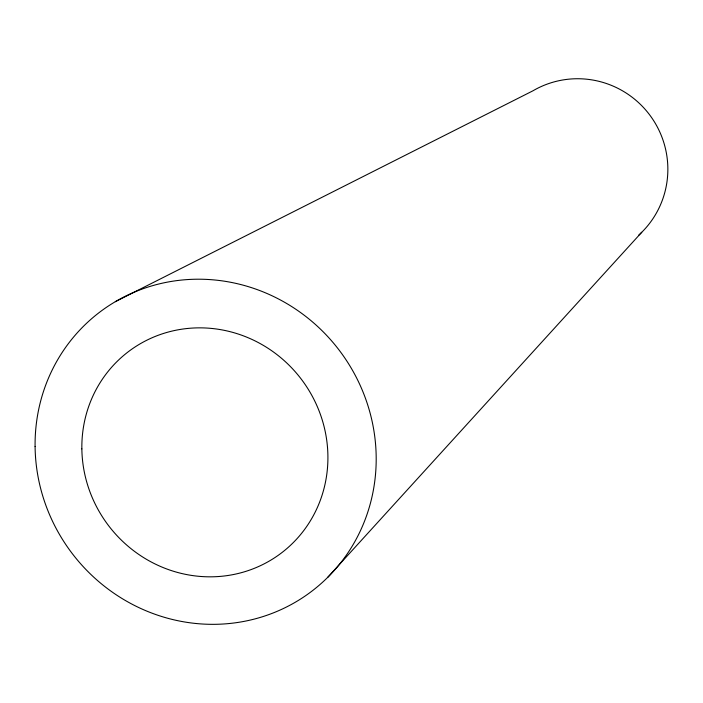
<?xml version="1.0" encoding="UTF-8"?>
<svg xmlns="http://www.w3.org/2000/svg" width="703" height="703" viewBox="0 0 703 703"><rect width="100%" height="100%" fill="white"/><g stroke="black" fill="none" stroke-linecap="round" stroke-linejoin="round"><path stroke-width="1.05" d="M327.572 577.497L641.751 232.271M115.318 301.684L532.874 90.845A89.94 88.947 52.8 0 1 650.293 115.749A89.94 88.947 52.8 0 1 638.702 235.171M81.856 448.901A126.435 121.039 52.8 0 0 267.922 561.829A126.435 121.039 52.8 0 0 264.873 346.298A126.435 121.039 52.8 0 0 81.856 448.901M35.088 446.44A175.258 167.797 52.8 0 0 292.545 603.807A175.258 167.797 52.8 0 0 289.284 305.058A175.258 167.797 52.8 0 0 35.088 446.44"/></g></svg>
